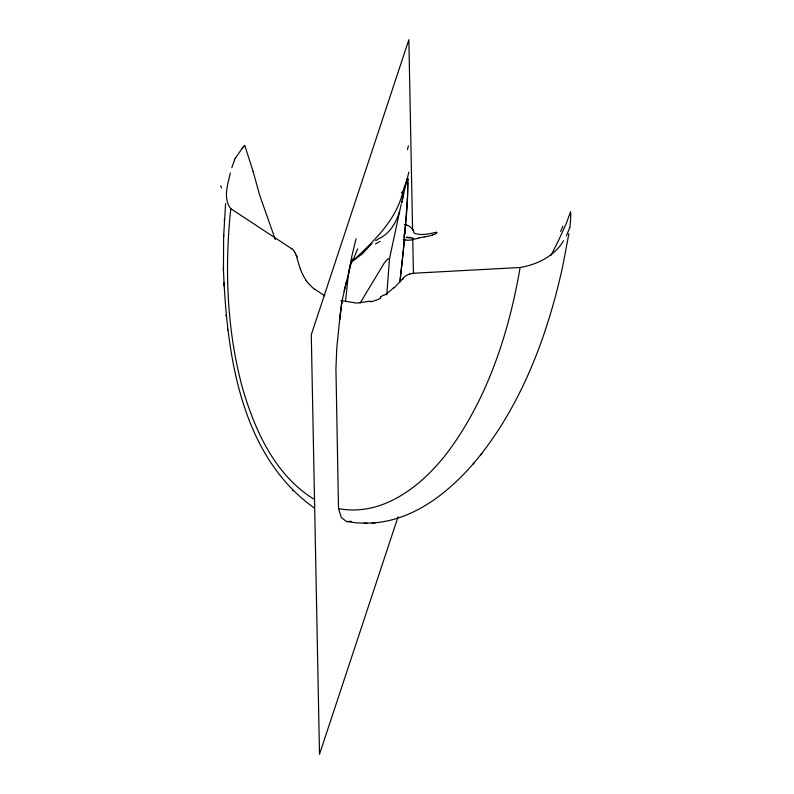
<?xml version="1.0" encoding="UTF-8"?>
<svg xmlns="http://www.w3.org/2000/svg" width="794" height="794" viewBox="0 0 794 794"><rect width="100%" height="100%" fill="white"/><g stroke="black" fill="none" stroke-linecap="round" stroke-linejoin="round"><path stroke-width="1.19" d="M570.707 214.916L570.598 219.72M570.707 214.797L570.707 212.762M405.208 228.771L404.067 236.334L404.354 239.073M404.344 235.133L404.374 236.731M225.605 203.482L223.63 236.622L223.451 271.131M407.481 198.083L407.769 184.397M570.578 220.047L570.092 226.121A35.412 25.716 20.2 0 1 569.755 227.531M407.491 198.004L407.451 198.996A190.391 31.125 -78.5 0 1 407.243 203.304L407.114 205.577A135.774 22.202 -78.5 0 1 406.975 207.889A151.039 24.693 -78.5 0 1 406.429 215.343A114.415 18.709 -78.5 0 1 406.141 218.638L405.555 224.96M402.479 258.397L403.511 248.472A192.952 31.552 -78.5 0 0 403.838 245.048L404.434 236.761M223.63 236.622L223.729 234.677M224.365 221.169L224.464 219.104M404.344 239.232L404.344 239.232A52.9 8.645 -78.5 0 1 404.196 241.584L404.156 242.11A84.224 13.766 -78.5 0 1 403.878 245.455L403.044 253.405A159.177 26.023 -78.5 0 0 402.647 256.919L399.839 282.416M386.817 294.852L389.328 260.75A15.036 2.461 -78.5 0 1 389.467 259.549A10.56 1.727 -78.5 0 1 389.814 257.177L400.384 207.959M404.761 234.558L407.53 197.051A151.604 24.783 -78.5 0 0 407.779 183.642M404.464 238.071L404.563 236.9M230.32 172.983C227.868 184.426 222.777 198.351 230.776 208.693C224.513 268.273 226.727 329.242 242.279 387.303C254.656 429.862 274.456 474.534 313.491 498.89M405.188 229L405.327 227.412M404.97 231.53L404.384 235.014M405.317 227.531L405.416 226.528M404.414 224.504A8.784 7.027 24.3 0 1 404.861 224.543L405.516 224.652L405.367 226.985M345.519 301.184L348.07 277.93A45.992 7.523 -78.5 0 1 348.695 273.593L350.501 262.943A49.357 8.069 -78.5 0 1 351.871 256.085L356.01 238.796M402.33 259.866L399.997 281.483M339.604 320.23L339.733 319.198M339.634 319.962L336.795 347.712L335.931 368.515L338.512 508.597L341.301 517.49L346.144 521.301A156.339 25.557 -78.5 0 0 346.968 521.519L351.395 521.34M339.921 317.58L339.693 319.476L341.331 305.333A29.954 4.893 -78.5 0 1 342.393 299.318L346.621 280.748M339.911 317.679L340.398 313.749M340.16 315.665L340.239 315.029M340.576 312.33L340.388 313.868M340.557 312.469L340.805 310.543M340.775 310.791L342.125 300.757L340.934 300.519M436.809 232.344L436.829 232.444A2.62 2.094 24.6 0 1 436.591 232.781L436.502 232.91M568.901 233.664L562.579 266.983C547.731 334.076 523.177 400.672 480.4 455.19M563.581 240.701C554.5 256.105 537.28 264.61 520.12 267.489C509.033 332.289 488.131 396.921 448.997 450.456C423.678 484.4 383.661 517.152 338.512 508.597M401.129 204.574L400.533 207.274M401.427 203.234L401.853 201.249M402.151 199.929L402.3 199.264A65.485 10.709 -78.5 0 1 404.275 190.808L408.841 172.139M348.427 273.096L349.608 268.114A10.55 1.727 -78.5 0 1 351.524 262.109M344.12 291.299L350.918 263.489A7.235 1.181 -78.5 0 1 351.474 262.248C372.803 241.962 395.928 221.377 403.034 191.374M569.794 227.541L566.42 235.739M402.042 202.331L403.63 193.686M231.808 167.742L234.746 159.465M399.442 211.512C396.335 222.459 390.102 233.218 379.383 238.399M398.032 516.874L319.506 754.3L311.278 334.721L408.85 39.7L412.582 230.31M406.26 182.283L406.329 182.074A20.128 3.295 -78.5 0 0 407.153 179.543L407.55 178.819L407.769 183.712M402.558 192.753L407.183 179.454M406.181 182.501L402.935 191.682M357.677 248.859L353.151 259.846A14.818 2.422 -78.5 0 1 352.705 260.501L351.871 261.573A8.724 1.429 -78.5 0 0 351.514 262.248M559.413 238.686L551.661 254.14M559.581 238.279L566.43 223.183L570.32 212.316A3.762 0.556 -84.8 0 1 570.38 212.137M408.007 179.97L408.106 178.66M235.421 158.185L241.872 148.796M551.433 254.546L551.006 255.291M407.302 178.442L407.53 180.059M352.983 258.804L352.07 260.611A12.664 2.878 9.2 0 0 352.06 260.72M360.059 303.159L384.346 262.883L387.651 258.993L388.762 258.765L389.467 259.549M242.527 147.882L242.091 148.488M372.128 522.978C413.416 520.517 448.282 492.816 474.256 462.644M472.738 464.49L481.928 453.334M400.811 280.758L394.062 287.994M400.95 280.59L402.191 279.141M403.024 278.208L404.136 277.106A10.898 7.374 -55.5 0 1 405.645 275.955L408.086 274.595A20.902 14.064 -55 0 1 409.486 274.049M371.999 243.48L361.925 254.159L352.893 260.75A12.664 2.878 9.3 0 1 352.655 260.849L352.506 260.908M570.489 211.968L570.688 212.455M375.711 240.671L378.708 238.805M380.207 297.671L380.812 297.383M432.224 235.173L430.646 235.629A59.123 47.015 23.6 0 1 426.725 236.463M418.656 238.091L411.659 239.907A19.225 15.572 24.7 0 1 405.674 240.036M370.649 301.115L356.704 303.1L342.125 300.757M420.919 237.545L424.085 236.999M426.755 236.523L424.304 236.969M412.552 273.374L413.892 273.235M414.369 273.196L520.12 267.489M346.69 521.469L355.881 522.829L367.076 523.157M363.97 523.286L375.363 522.839M413.634 238.18L406.2 237.505M410.746 237.614L406.528 237.098M405.674 239.977L403.243 239.5M405.516 224.652L406.31 224.841M324.815 295.864L314.752 289.185M314.384 508.071C239.649 454.833 226.568 352.169 223.352 267.27M230.776 208.693L291.845 248.84M292.43 490.255L292.917 490.781M294.256 251.46L295.259 253.167M300.261 268.928L296.867 257.742M275.27 239.49L275.081 238.954M274.982 238.686L259.698 195.264L253.068 171.315M296.102 255.162L296.549 256.571M253.018 171.137L245.078 146.324A3.762 1.707 -72.1 0 0 244.711 145.759M403.58 192.882L403.59 192.922A13.637 9.816 5.9 0 1 403.65 193.686M225.962 314.97L226.072 315.982M227.57 329.133L227.66 330.016M223.809 282.406L223.898 285.929M412.751 238.964L413.436 273.622M407.719 180.218L407.759 183.513M403.213 191.741A2.164 1.578 1.3 0 1 403.302 192.823M408.384 145.838A108.996 3.176 -76.7 0 1 407.461 149.629M375.473 243.996A197.577 43.501 4.8 0 1 380.127 241.406M401.446 192.833A13.637 9.339 -5.1 0 1 401.685 192.575M401.843 192.525A2.164 1.528 -1.4 0 1 402.687 191.662M418.627 238.031A27.363 22.133 25.4 0 1 420.889 237.475M436.561 233.168A11.97 9.558 24.1 0 1 432.125 234.935M436.68 232.275A2.62 2.094 24.3 0 0 436.164 232.344L426.825 234.2A39.819 31.8 24.1 0 1 425.475 234.349L423.291 234.478A28.515 22.778 24.2 0 1 418.964 234.319L416.006 233.803A6.61 5.29 24.2 0 1 414.786 233.396L414.021 232.821A2.541 2.035 24.3 0 1 413.753 231.937L413.684 231.679A6.114 4.893 24 0 0 412.969 229.595M406.3 224.91A9.697 7.742 24.3 0 1 412.751 229.665M562.817 226.27A96.888 37.457 -88.6 0 1 560.604 231.481M243.837 146.046A2.084 0.953 -71.5 0 1 244.721 145.719M243.659 146.612A17.686 6.124 -67.7 0 1 242.547 148.23M234.438 159.425A35.412 23.622 -12.3 0 1 235.084 158.135M221.576 187.98A96.888 17.805 -61 0 1 220.831 185.796M291.855 248.74A20.346 8.942 84.7 0 1 294.306 251.232M295.279 253.117A10.957 4.704 83.2 0 1 296.132 255.112M296.996 255.986A22.034 8.744 82.2 0 1 297.353 257.226M306.286 280.59A52.176 50.419 -35.2 0 1 300.38 268.888M307.824 282.763A44.613 42.965 -14.4 0 1 306.186 280.649M314.613 289.324A51.332 47.531 12.1 0 1 308.31 283.2M380.524 298.385A51.699 45.794 -28 0 1 370.788 301.859M383.522 295.219A44.613 41.07 -27.9 0 1 380.524 296.777M393.705 287.646A52.176 50.171 -27.8 0 1 383.661 295.477M402.518 279.508A22.034 13.458 -54.1 0 1 403.322 278.605M409.476 274.188A20.247 13.875 -56.4 0 1 412.523 273.543"/></g></svg>
